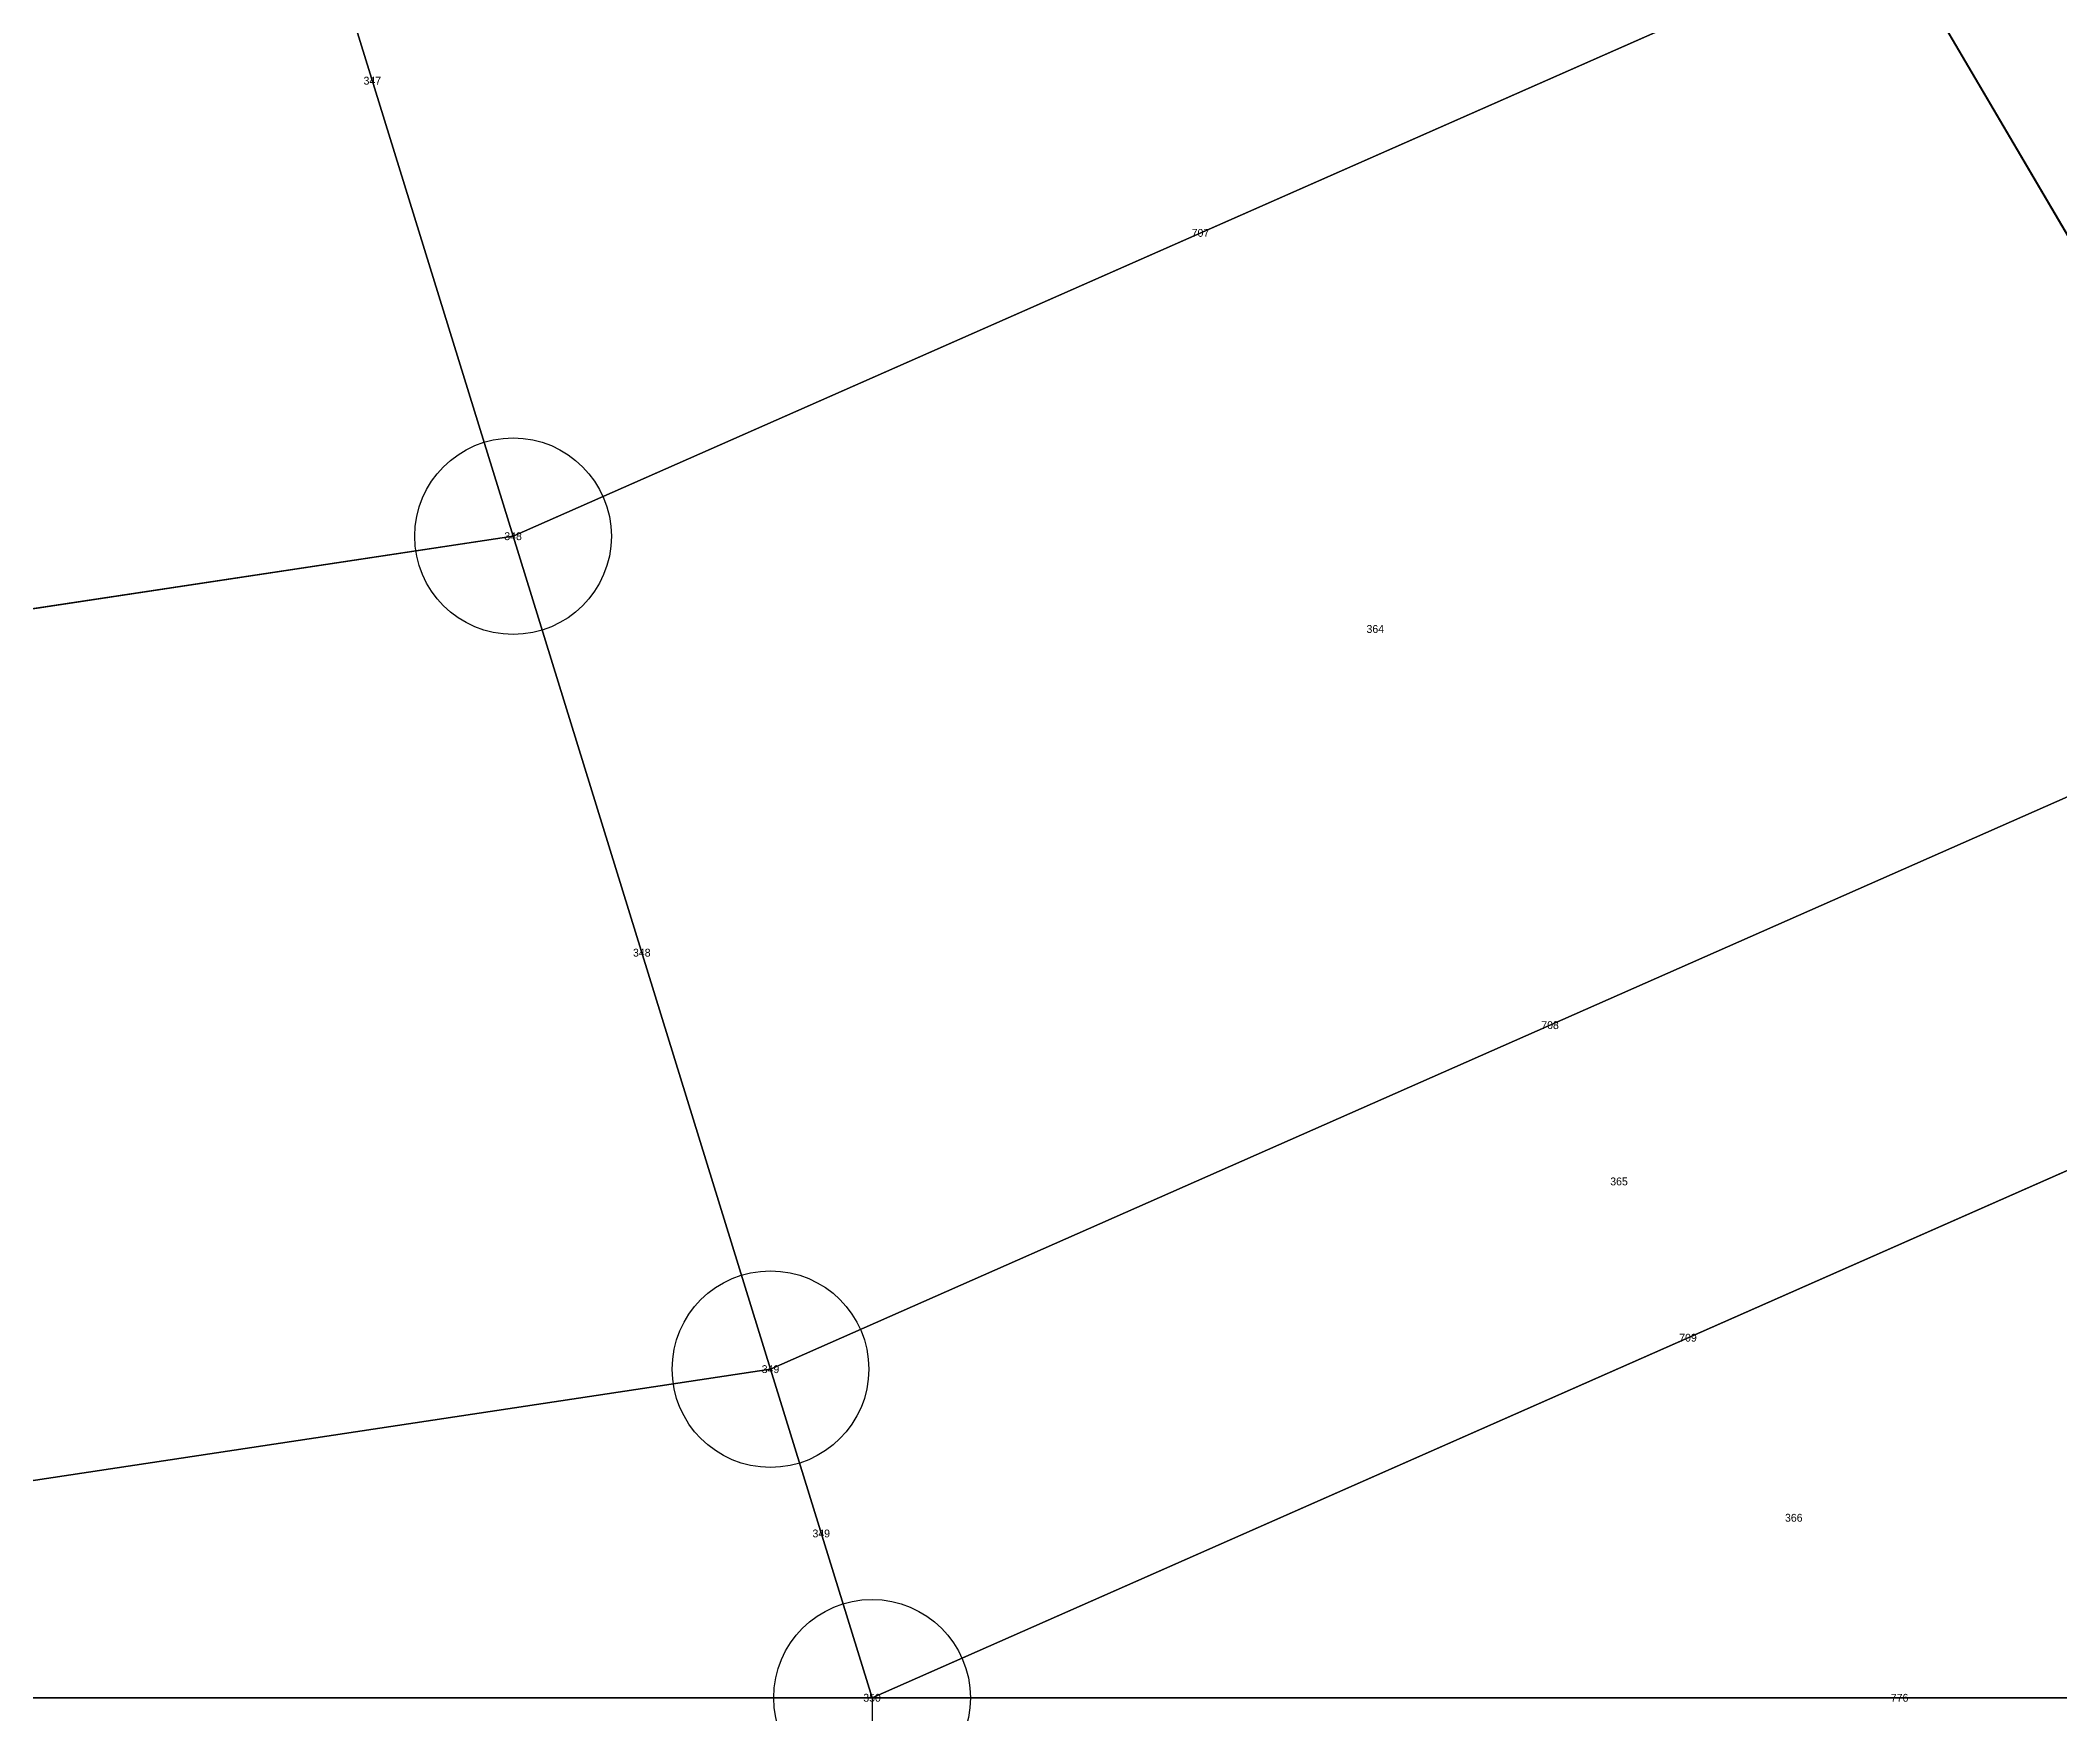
# Model space of a CAD drawing. Extents: x -2.75 to 2.75, y -2.5 to 2.5.
# Drawn here: x 0.368 to 0.881, y -1.879 to -1.453 of the extents above; entities that cross this region are included whole.
import ezdxf
from ezdxf.enums import TextEntityAlignment as Align

# ---------------------------------------------------------------- set-up
doc = ezdxf.new("R2010")
doc.units = 0
doc.header["$MEASUREMENT"] = 0
doc.header["$PDMODE"] = 33
doc.header["$PDSIZE"] = 0.05
for name, color, linetype in [('BRANCHE ESTERNO', 1, 'Continuous'), ('BRANCHE INTERNO', 7, 'Continuous'), ('BRANCHES-Index', 7, 'Continuous'), ('Faces', 7, 'Continuous'), ('Faces-Index', 7, 'Continuous'), ('NODI-Index', 7, 'Continuous'), ('NODO INTRADOSSO INTERNO', 7, 'Continuous')]:
    doc.layers.add(name, color=color, linetype=linetype)

msp = doc.modelspace()

# ---------------------------------------------------------------- linework, layer by layer
at = {"layer": 'BRANCHE ESTERNO'}
msp.add_line((0.57941, -1.875, 1.78323), (0.57941, -2.475, -1.21677), dxfattribs=at)
at = {"layer": 'BRANCHE INTERNO'}
for p, q in [((0.41652, -1.34787, 2.24522), (0.48812, -1.57958, 2.07314)), ((0.48812, -1.57958, 2.07314), (0.83777, -1.4253, 2.07314)), ((0.83777, -1.4253, 2.07314), (0.95012, -1.61644, 1.875)), ((0, -1.65328, 2.07314), (0.48812, -1.57958, 2.07314)), ((0.48812, -1.57958, 2.07314), (0.55358, -1.79142, 1.875)), ((0.55358, -1.79142, 1.875), (0.95012, -1.61644, 1.875)), ((0.57941, -1.875, 1.78323), (0.99445, -1.69186, 1.78323)), ((0, -1.875, 1.875), (0.55358, -1.79142, 1.875)), ((0.55358, -1.79142, 1.875), (0.57941, -1.875, 1.78323)), ((0, -1.875, 1.875), (0.57941, -1.875, 1.78323)), ((0.57941, -1.875, 1.78323), (1.1021, -1.875, 1.51691))]:
    msp.add_line(p, q, dxfattribs=at)
at = {"layer": 'Faces'}
for points in [[(0.41652, -1.34787, 2.24522), (0.71488, -1.21622, 2.24522), (0.83777, -1.4253, 2.07314), (0.48812, -1.57958, 2.07314)], [(0.83777, -1.4253, 2.07314), (1.03985, -1.28532, 2.07314), (1.1793, -1.4577, 1.875), (0.95012, -1.61644, 1.875)], [(0, -1.41076, 2.24522), (0.41652, -1.34787, 2.24522), (0.48812, -1.57958, 2.07314), (0, -1.65328, 2.07314)], [(0.48812, -1.57958, 2.07314), (0.83777, -1.4253, 2.07314), (0.95012, -1.61644, 1.875), (0.55358, -1.79142, 1.875)], [(0, -1.65328, 2.07314), (0.48812, -1.57958, 2.07314), (0.55358, -1.79142, 1.875), (0, -1.875, 1.875)], [(0.55358, -1.79142, 1.875), (0.95012, -1.61644, 1.875), (0.99445, -1.69186, 1.78323), (0.57941, -1.875, 1.78323)], [(0.57941, -1.875, 1.78323), (0.99445, -1.69186, 1.78323), (1.1021, -1.875, 1.51691), (0.57941, -1.875, 1.78323)], [(0, -1.875, 1.875), (0.55358, -1.79142, 1.875), (0.57941, -1.875, 1.78323), (0, -1.875, 1.875)]]:
    msp.add_3dface(points, dxfattribs=at)
at = {"layer": 'NODO INTRADOSSO INTERNO'}
for p in [(0.48812, -1.57958, 2.07314), (0.55358, -1.79142, 1.875), (0.57941, -1.875, 1.78323)]:
    msp.add_point(p, dxfattribs=at)

# ---------------------------------------------------------------- texts
at = {"layer": 'BRANCHES-Index'}
for s, p in [('347', (0.45232, -1.46373, 2.15918)), ('707', (0.66294, -1.50244, 2.07314)), ('348', (0.52085, -1.6855, 1.97407)), ('708', (0.75185, -1.70393, 1.875)), ('709', (0.78693, -1.78343, 1.78323)), ('349', (0.56649, -1.83321, 1.82912)), ('776', (0.84075, -1.875, 1.65007))]:
    msp.add_text(s, height=0.002, dxfattribs=at).set_placement(p, align=Align.MIDDLE_CENTER)
at = {"layer": 'Faces-Index'}
for s, p in [('364', (0.7074, -1.60318, 1.97407)), ('365', (0.76939, -1.74368, 1.82912)), ('366', (0.81384, -1.82922, 1.71665))]:
    msp.add_text(s, height=0.002, dxfattribs=at).set_placement(p, align=Align.MIDDLE_CENTER)
at = {"layer": 'NODI-Index'}
for s, p in [('348', (0.48812, -1.57958, 2.07314)), ('349', (0.55358, -1.79142, 1.875)), ('350', (0.57941, -1.875, 1.78323))]:
    msp.add_text(s, height=0.002, dxfattribs=at).set_placement(p, align=Align.MIDDLE_CENTER)

doc.saveas('drawing.dxf')
